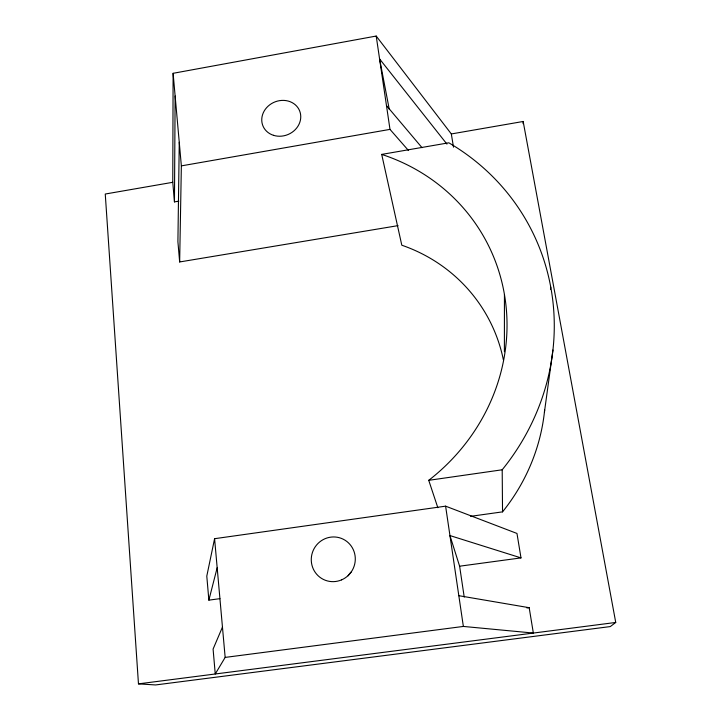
<?xml version="1.0" encoding="UTF-8"?>
<svg xmlns="http://www.w3.org/2000/svg" width="721" height="721" viewBox="0 0 721 721"><rect width="100%" height="100%" fill="white"/><g stroke="black" fill="none" stroke-linecap="round" stroke-linejoin="round"><path stroke-width="1.08" d="M504.394 351.731L504.439 294.483M178.862 201.141L174.464 201.898L172.77 182.305L173.112 73.308L376.209 36.05L451.328 133.953L453.5 147.174M174.464 201.898L175.131 96.001M179.259 142.289L177.907 241.724L179.655 261.957L398.055 225.637M179.655 261.957L181.359 165.875L173.112 73.308M523.104 123.67L523.167 121.479L451.328 133.953M550.502 289.355L550.754 287.138M544.418 412.196L552.926 350.009M520.995 557.892L449.94 535.568L459.619 566.201L520.995 557.892L516.975 533.45L445.605 506.16L214.588 538.695L206.792 576.124L208.865 600.151L219.941 598.655M208.865 600.151L217.174 567.733M222.456 627.081L213.092 649.08L215.246 673.982L225.159 657.408L214.588 538.695M523.167 121.479L615.743 622.457L610.299 626.576L155.565 684.95L138.468 683.868L105.257 194.03L172.77 182.305M181.359 165.875L389.989 129.383L408.447 150.473M503.366 359.779A165.569 158.71 -27.5 0 0 401.804 245.212L381.697 154.402L448.822 142.803A236.055 222.167 -26.4 0 1 502.195 469.786L502.537 511.865L470.624 516.326M437.827 507.692L428.734 480.321L502.195 469.786M526.961 607.983L529.178 607.695L533.351 633.056L463.36 626.432L225.159 657.408M138.468 683.868L615.743 622.457M458.817 595.69L529.178 607.695M386.474 105.59L422.028 147.688M379.588 58.933L446.948 144.119M379.796 60.023L389.286 109.43M459.619 566.201L464.216 597.087M376.209 36.05L389.989 129.383M445.605 506.16L463.36 626.432M381.697 154.402A199.302 187.343 -27.5 0 1 505.178 299.161A199.302 187.343 -27.5 0 1 428.734 480.321M544.652 409.979A196.04 188.1 -26.2 0 1 502.537 511.865M348.144 575.809A18.512 18.169 -81.2 0 1 351.136 572.068M273.448 135.305A19.828 17.565 -22.9 0 0 300.639 114.783A19.828 17.565 -22.9 0 0 269.69 104.851A19.828 17.565 -22.9 0 0 273.448 135.305M341.565 579.882A22.432 21.945 -67 0 0 346.801 541.444A22.432 21.945 -67 0 0 311.472 556.594A22.432 21.945 -67 0 0 341.565 579.882"/></g></svg>
